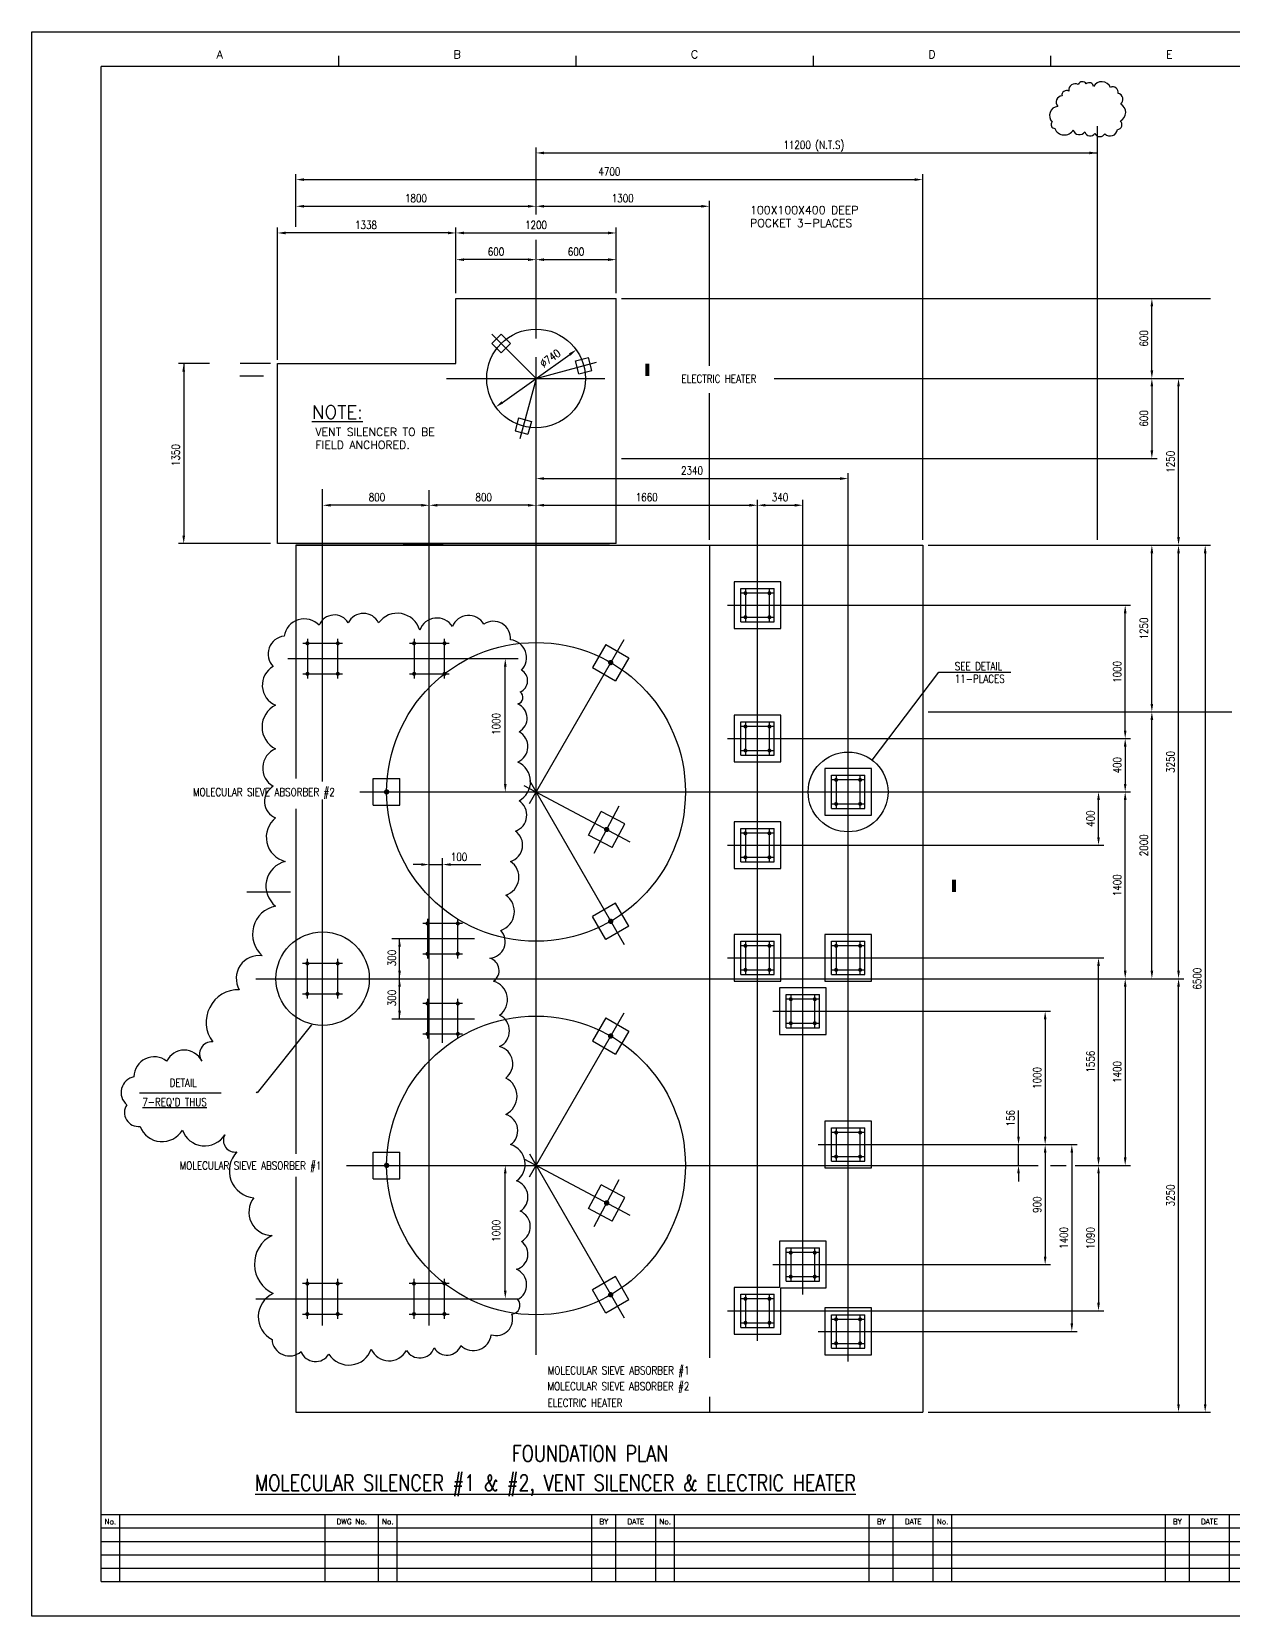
# Model space of a CAD drawing. Extents: x 0 to 16820, y 0 to 11880.
# Drawn here: x 0 to 9010, y 0 to 11880 of the extents above; entities that cross this region are included whole.
import ezdxf
from ezdxf.enums import TextEntityAlignment as Align

# ---------------------------------------------------------------- set-up
doc = ezdxf.new("R2010")
doc.units = 0
doc.header["$LTSCALE"] = 200
doc.linetypes.add('CENTER', pattern=[0])
doc.linetypes.add('DASHED', pattern=[0])
for name, color, linetype in [('BORDER', 7, 'CONTINUOUS'), ('BOUNDLINE', 3, 'CONTINUOUS'), ('CLINE', 7, 'CENTER'), ('CONC', 2, 'CONTINUOUS'), ('CUTLINE', 7, 'CONTINUOUS'), ('DIM', 6, 'CONTINUOUS'), ('STEEL', 1, 'CONTINUOUS'), ('TEXT', 7, 'CONTINUOUS'), ('TEXTL', 2, 'CONTINUOUS'), ('TEXTM', 1, 'CONTINUOUS')]:
    doc.layers.add(name, color=color, linetype=linetype)
doc.styles.get("Standard").update_dxf_attribs({"font": 'romans', "width": 0.8})

msp = doc.modelspace()

# ---------------------------------------------------------------- linework, layer by layer
at = {"layer": 'BORDER', "color": 0}
for p, q in [((2300, 11700), (2300, 11620)), ((4080, 11700), (4080, 11620)), ((5860, 11700), (5860, 11620)), ((7640, 11700), (7640, 11620)), ((16560, 11620), (520, 11620)), ((520, 260), (520, 11620)), ((16560, 760), (520, 760)), ((660, 260), (660, 760)), ((2200, 260), (2200, 760)), ((2600, 260), (2600, 760)), ((2740, 260), (2740, 760)), ((4200, 260), (4200, 760)), ((4380, 260), (4380, 760)), ((4680, 260), (4680, 760)), ((4820, 260), (4820, 760)), ((6280, 260), (6280, 760)), ((6460, 260), (6460, 760)), ((6760, 260), (6760, 760)), ((6900, 260), (6900, 760)), ((8500, 260), (8500, 760)), ((8680, 260), (8680, 760)), ((8980, 260), (8980, 760)), ((11560, 660), (520, 660)), ((520, 560), (11560, 560)), ((520, 460), (11560, 460)), ((520, 360), (11560, 360)), ((520, 260), (16560, 260))]:
    msp.add_line(p, q, dxfattribs=at)
at = {"layer": 'BOUNDLINE', "color": 0, "linetype": 'DASHED'}
msp.add_circle((6121.431907948874, 6180.417716407009), 299.3694134302195, dxfattribs=at)
at = {"layer": 'CLINE', "color": 0}
for p, q in [((7989.586263084691, 11171.03386203433), (7989.586263084691, 8070.417716407006)), ((3781.431907948874, 10508.30463668494), (3781.431907948874, 11011.03386203433)), ((3781.431907948874, 9578.942568847197), (3781.431907948874, 10319.11352205271)), ((3781.431907948874, 1960.417716407009), (3781.431907948874, 9439.823551036357)), ((3111.431907948874, 9280.41771640701), (4296.681830521366, 9280.41771640701)), ((5567.806989627703, 9280.41771640701), (8639.01019464285, 9280.41771640701)), ((2181.431907948874, 6257.552723734884), (2181.431907948874, 8449.768573159674)), ((2981.431907948874, 2180.41771640701), (2981.431907948874, 8443.43535266071)), ((5566.431907948873, 7670.417716407009), (5316.431907948874, 7670.417716407009)), ((5351.431907948874, 7705.417716407009), (5351.431907948874, 7455.417716407006)), ((5531.431907948874, 7455.417716407006), (5531.431907948874, 7705.417716407007)), ((5316.431907948875, 7490.417716407009), (5566.431907948873, 7490.417716407009)), ((2330.431907948873, 7294.417716407009), (2032.431907948874, 7294.417716407009)), ((2067.431907948874, 7329.417716407009), (2067.431907948874, 7031.417716407006)), ((2295.431907948874, 7031.417716407006), (2295.431907948874, 7329.417716407007)), ((3130.431907948873, 7294.417716407009), (2832.431907948874, 7294.417716407009)), ((2867.431907948874, 7329.417716407009), (2867.431907948874, 7031.417716407006)), ((3095.431907948874, 7031.417716407006), (3095.431907948874, 7329.417716407007)), ((1920.431154655939, 7180.417716407009), (3647.762662032212, 7180.417716407009)), ((2032.431907948875, 7066.417716407009), (2330.431907948873, 7066.417716407009)), ((2832.431907948875, 7066.417716407009), (3130.431907948873, 7066.417716407009)), ((6721.431907948874, 6780.41771640701), (8999.01019464285, 6780.41771640701)), ((5566.431907948873, 6670.417716407008), (5316.431907948874, 6670.417716407008)), ((5351.431907948874, 6705.417716407008), (5351.431907948874, 6455.417716407005)), ((5531.431907948874, 6455.417716407005), (5531.431907948874, 6705.417716407006)), ((5316.431907948875, 6490.417716407008), (5566.431907948873, 6490.417716407008)), ((6031.431907948874, 6305.417716407009), (6031.431907948874, 6055.417716407006)), ((6211.431907948874, 6055.417716407006), (6211.431907948874, 6305.417716407007)), ((2461.431907948874, 6180.417716407009), (8239.01019464285, 6180.417716407008)), ((6246.431907948873, 6270.417716407009), (5996.431907948874, 6270.417716407009)), ((2181.431907948874, 2180.41771640701), (2181.431907948874, 6124.53037840277)), ((5996.431907948875, 6090.417716407009), (6246.431907948873, 6090.417716407009)), ((5566.431907948873, 5870.41771640701), (5316.431907948874, 5870.41771640701)), ((5351.431907948874, 5905.41771640701), (5351.431907948874, 5655.417716407007)), ((5531.431907948874, 5655.417716407007), (5531.431907948874, 5905.417716407008)), ((3081.431907948874, 4298.400716870274), (3081.431907948874, 5683.086878725388)), ((5316.431907948875, 5690.41771640701), (5566.431907948873, 5690.41771640701)), ((2967.431907948874, 5229.417716407009), (2967.431907948874, 4931.417716407006)), ((3195.431907948874, 4931.417716407006), (3195.431907948874, 5229.417716407007)), ((3230.431907948873, 5194.417716407009), (2932.431907948874, 5194.417716407009)), ((2699.561660758955, 5080.417716407009), (3319.261507186742, 5080.417716407009)), ((5566.431907948873, 5026.41771640701), (5316.431907948874, 5026.41771640701)), ((5351.431907948874, 5061.41771640701), (5351.431907948874, 4811.417716407007)), ((5531.431907948874, 4811.417716407007), (5531.431907948874, 5061.417716407008)), ((6246.431907948873, 5026.41771640701), (5996.431907948874, 5026.41771640701)), ((6031.431907948874, 5061.41771640701), (6031.431907948874, 4811.417716407007)), ((6211.431907948874, 4811.417716407007), (6211.431907948874, 5061.417716407008)), ((2329.489536112752, 4894.417716407009), (2031.489536112753, 4894.417716407009)), ((2066.489536112753, 4929.417716407009), (2066.489536112753, 4631.417716407006)), ((2294.489536112753, 4631.417716407006), (2294.489536112753, 4929.417716407007)), ((2932.431907948875, 4966.417716407009), (3230.431907948873, 4966.417716407009)), ((1681.431907948872, 4780.417716407009), (8639.01019464285, 4780.417716407009)), ((5316.431907948875, 4846.41771640701), (5566.431907948873, 4846.41771640701)), ((5996.431907948875, 4846.41771640701), (6246.431907948873, 4846.41771640701)), ((2031.489536112754, 4666.417716407009), (2329.489536112752, 4666.417716407009)), ((5691.431907948875, 4661.41771640701), (5691.431907948875, 4411.417716407007)), ((5871.431907948875, 4411.417716407007), (5871.431907948875, 4661.417716407008)), ((3230.431907948873, 4594.417716407009), (2932.431907948874, 4594.417716407009)), ((2967.431907948874, 4629.417716407009), (2967.431907948874, 4331.417716407006)), ((3195.431907948874, 4331.417716407006), (3195.431907948874, 4629.417716407007)), ((5906.431907948874, 4626.41771640701), (5656.431907948875, 4626.41771640701)), ((2699.561660758955, 4480.417716407009), (3319.261507186742, 4480.417716407009)), ((5656.431907948876, 4446.41771640701), (5906.431907948874, 4446.41771640701)), ((2932.431907948875, 4366.417716407009), (3230.431907948873, 4366.417716407009)), ((6246.431907948873, 3626.41771640701), (5996.431907948874, 3626.41771640701)), ((6031.431907948874, 3661.41771640701), (6031.431907948874, 3411.417716407007)), ((6211.431907948874, 3411.417716407007), (6211.431907948874, 3661.417716407008)), ((5996.431907948875, 3446.41771640701), (6246.431907948873, 3446.41771640701)), ((2361.431907948872, 3380.417716407009), (7546.998213512819, 3380.417716407009)), ((7639.087063720529, 3380.417716407009), (7757.487058744287, 3380.417716407009)), ((7823.264842460177, 3380.417716407009), (8239.01019464285, 3380.417716407009)), ((5691.431907948875, 2761.417716407011), (5691.431907948875, 2511.417716407008)), ((5871.431907948875, 2511.417716407008), (5871.431907948875, 2761.417716407009)), ((5906.431907948874, 2726.417716407011), (5656.431907948875, 2726.417716407011)), ((2066.489536112753, 2529.417716407009), (2066.489536112753, 2231.417716407006)), ((2294.489536112753, 2231.417716407006), (2294.489536112753, 2529.417716407007)), ((2866.489536112754, 2529.417716407009), (2866.489536112754, 2231.417716407006)), ((3094.489536112754, 2231.417716407006), (3094.489536112754, 2529.417716407007)), ((5656.431907948876, 2546.417716407011), (5906.431907948874, 2546.417716407011)), ((1681.431907948872, 2380.417716407009), (3647.762662032212, 2380.417716407009)), ((2329.489536112752, 2494.417716407009), (2031.489536112753, 2494.417716407009)), ((3129.489536112753, 2494.417716407009), (2831.489536112754, 2494.417716407009)), ((5566.431907948873, 2380.417716407009), (5316.431907948874, 2380.417716407009)), ((5351.431907948874, 2415.417716407009), (5351.431907948874, 2165.417716407006)), ((5531.431907948874, 2165.417716407006), (5531.431907948874, 2415.417716407007)), ((2031.489536112754, 2266.417716407009), (2329.489536112752, 2266.417716407009)), ((2831.489536112755, 2266.417716407009), (3129.489536112753, 2266.417716407009)), ((6031.431907948874, 2261.417716407009), (6031.431907948874, 2011.417716407006)), ((6211.431907948874, 2011.417716407006), (6211.431907948874, 2261.417716407007)), ((5316.431907948875, 2200.417716407009), (5566.431907948873, 2200.417716407009)), ((6246.431907948873, 2226.417716407009), (5996.431907948874, 2226.417716407009)), ((5996.431907948875, 2046.417716407009), (6246.431907948873, 2046.417716407009))]:
    msp.add_line(p, q, dxfattribs=at)
at = {"layer": 'CLINE', "color": 0, "const_width": 15}
for points in [[(5343.931907948874, 7670.417716407009, 1), (5358.931907948874, 7670.417716407009, 1)], [(5523.931907948874, 7670.417716407009, 1), (5538.931907948874, 7670.417716407009, 1)], [(5343.931907948874, 7490.417716407009, 1), (5358.931907948874, 7490.417716407009, 1)], [(5523.931907948874, 7490.417716407009, 1), (5538.931907948874, 7490.417716407009, 1)], [(2059.931907948874, 7294.417716407009, 1), (2074.931907948874, 7294.417716407009, 1)], [(2287.931907948874, 7294.417716407009, 1), (2302.931907948874, 7294.417716407009, 1)], [(2859.931907948874, 7294.417716407009, 1), (2874.931907948874, 7294.417716407009, 1)], [(3087.931907948874, 7294.417716407009, 1), (3102.931907948874, 7294.417716407009, 1)], [(2059.931907948874, 7066.417716407009, 1), (2074.931907948874, 7066.417716407009, 1)], [(2287.931907948874, 7066.417716407009, 1), (2302.931907948874, 7066.417716407009, 1)], [(2859.931907948874, 7066.417716407009, 1), (2874.931907948874, 7066.417716407009, 1)], [(3087.931907948874, 7066.417716407009, 1), (3102.931907948874, 7066.417716407009, 1)], [(5343.931907948874, 6670.417716407008, 1), (5358.931907948874, 6670.417716407008, 1)], [(5523.931907948874, 6670.417716407008, 1), (5538.931907948874, 6670.417716407008, 1)], [(5343.931907948874, 6490.417716407008, 1), (5358.931907948874, 6490.417716407008, 1)], [(5523.931907948874, 6490.417716407008, 1), (5538.931907948874, 6490.417716407008, 1)], [(6023.931907948874, 6270.417716407009, 1), (6038.931907948874, 6270.417716407009, 1)], [(6203.931907948874, 6270.417716407009, 1), (6218.931907948874, 6270.417716407009, 1)], [(6023.931907948874, 6090.417716407009, 1), (6038.931907948874, 6090.417716407009, 1)], [(6203.931907948874, 6090.417716407009, 1), (6218.931907948874, 6090.417716407009, 1)], [(5343.931907948874, 5870.41771640701, 1), (5358.931907948874, 5870.41771640701, 1)], [(5523.931907948874, 5870.41771640701, 1), (5538.931907948874, 5870.41771640701, 1)], [(5343.931907948874, 5690.41771640701, 1), (5358.931907948874, 5690.41771640701, 1)], [(5523.931907948874, 5690.41771640701, 1), (5538.931907948874, 5690.41771640701, 1)], [(2959.931907948874, 5194.417716407009, 1), (2974.931907948874, 5194.417716407009, 1)], [(3187.931907948874, 5194.417716407009, 1), (3202.931907948874, 5194.417716407009, 1)], [(5343.931907948874, 5026.41771640701, 1), (5358.931907948874, 5026.41771640701, 1)], [(5523.931907948874, 5026.41771640701, 1), (5538.931907948874, 5026.41771640701, 1)], [(6023.931907948874, 5026.41771640701, 1), (6038.931907948874, 5026.41771640701, 1)], [(6203.931907948874, 5026.41771640701, 1), (6218.931907948874, 5026.41771640701, 1)], [(2058.989536112753, 4894.417716407009, 1), (2073.989536112753, 4894.417716407009, 1)], [(2286.989536112753, 4894.417716407009, 1), (2301.989536112753, 4894.417716407009, 1)], [(2959.931907948874, 4966.417716407009, 1), (2974.931907948874, 4966.417716407009, 1)], [(3187.931907948874, 4966.417716407009, 1), (3202.931907948874, 4966.417716407009, 1)], [(5343.931907948874, 4846.41771640701, 1), (5358.931907948874, 4846.41771640701, 1)], [(5523.931907948874, 4846.41771640701, 1), (5538.931907948874, 4846.41771640701, 1)], [(6023.931907948874, 4846.41771640701, 1), (6038.931907948874, 4846.41771640701, 1)], [(6203.931907948874, 4846.41771640701, 1), (6218.931907948874, 4846.41771640701, 1)], [(2058.989536112753, 4666.417716407009, 1), (2073.989536112753, 4666.417716407009, 1)], [(2286.989536112753, 4666.417716407009, 1), (2301.989536112753, 4666.417716407009, 1)], [(5683.931907948875, 4626.41771640701, 1), (5698.931907948875, 4626.41771640701, 1)], [(5863.931907948875, 4626.41771640701, 1), (5878.931907948875, 4626.41771640701, 1)], [(2959.931907948874, 4594.417716407009, 1), (2974.931907948874, 4594.417716407009, 1)], [(3187.931907948874, 4594.417716407009, 1), (3202.931907948874, 4594.417716407009, 1)], [(5683.931907948875, 4446.41771640701, 1), (5698.931907948875, 4446.41771640701, 1)], [(5863.931907948875, 4446.41771640701, 1), (5878.931907948875, 4446.41771640701, 1)], [(2959.931907948874, 4366.417716407009, 1), (2974.931907948874, 4366.417716407009, 1)], [(3187.931907948874, 4366.417716407009, 1), (3202.931907948874, 4366.417716407009, 1)], [(6023.931907948874, 3626.41771640701, 1), (6038.931907948874, 3626.41771640701, 1)], [(6203.931907948874, 3626.41771640701, 1), (6218.931907948874, 3626.41771640701, 1)], [(6023.931907948874, 3446.41771640701, 1), (6038.931907948874, 3446.41771640701, 1)], [(6203.931907948874, 3446.41771640701, 1), (6218.931907948874, 3446.41771640701, 1)], [(5683.931907948875, 2726.417716407011, 1), (5698.931907948875, 2726.417716407011, 1)], [(5863.931907948875, 2726.417716407011, 1), (5878.931907948875, 2726.417716407011, 1)], [(2058.989536112753, 2494.417716407009, 1), (2073.989536112753, 2494.417716407009, 1)], [(2286.989536112753, 2494.417716407009, 1), (2301.989536112753, 2494.417716407009, 1)], [(2858.989536112754, 2494.417716407009, 1), (2873.989536112754, 2494.417716407009, 1)], [(3086.989536112754, 2494.417716407009, 1), (3101.989536112754, 2494.417716407009, 1)], [(5683.931907948875, 2546.417716407011, 1), (5698.931907948875, 2546.417716407011, 1)], [(5863.931907948875, 2546.417716407011, 1), (5878.931907948875, 2546.417716407011, 1)], [(5343.931907948874, 2380.417716407009, 1), (5358.931907948874, 2380.417716407009, 1)], [(5523.931907948874, 2380.417716407009, 1), (5538.931907948874, 2380.417716407009, 1)], [(2058.989536112753, 2266.417716407009, 1), (2073.989536112753, 2266.417716407009, 1)], [(2286.989536112753, 2266.417716407009, 1), (2301.989536112753, 2266.417716407009, 1)], [(2858.989536112754, 2266.417716407009, 1), (2873.989536112754, 2266.417716407009, 1)], [(3086.989536112754, 2266.417716407009, 1), (3101.989536112754, 2266.417716407009, 1)], [(5343.931907948874, 2200.417716407009, 1), (5358.931907948874, 2200.417716407009, 1)], [(5523.931907948874, 2200.417716407009, 1), (5538.931907948874, 2200.417716407009, 1)], [(6023.931907948874, 2226.417716407009, 1), (6038.931907948874, 2226.417716407009, 1)], [(6203.931907948874, 2226.417716407009, 1), (6218.931907948874, 2226.417716407009, 1)], [(6023.931907948874, 2046.417716407009, 1), (6038.931907948874, 2046.417716407009, 1)], [(6203.931907948874, 2046.417716407009, 1), (6218.931907948874, 2046.417716407009, 1)]]:
    msp.add_lwpolyline(points, format="xyb", close=True, dxfattribs=at)
at = {"layer": 'CONC', "color": 0}
for p, q in [((3179.431907948874, 9880.417716407012), (4381.431907948874, 9880.417716407008)), ((3179.431907948874, 9392.41771640701), (3179.431907948874, 9880.417716407012)), ((4381.431907948876, 8042.417716407011), (4381.431907948874, 9880.417716407008)), ((3519.802398909851, 9612.757903564689), (3449.091720791196, 9542.047225446033)), ((3519.802398909851, 9471.336547327379), (3449.091720791196, 9542.047225446033)), ((3590.513077028506, 9542.047225446033), (3519.802398909851, 9612.757903564689)), ((3590.513077028506, 9542.047225446033), (3519.802398909851, 9471.336547327379)), ((1843.431907948874, 8042.41771640701), (1843.431907948874, 9392.41771640701)), ((1843.431907948874, 9392.41771640701), (3179.431907948874, 9392.41771640701)), ((4077.587220106241, 9411.536102154261), (4174.179802735148, 9437.418006664513)), ((4103.469124616493, 9314.943519525354), (4077.587220106241, 9411.536102154261)), ((4200.061707245401, 9340.825424035607), (4174.179802735148, 9437.418006664513)), ((4103.469124616493, 9314.943519525354), (4200.061707245401, 9340.825424035607)), ((3650.313522201601, 8984.262404249639), (3624.431617691349, 8887.66982162073)), ((3650.313522201601, 8984.262404249639), (3746.906104830508, 8958.380499739385)), ((3746.906104830508, 8958.380499739385), (3721.024200320257, 8861.787917110478)), ((3624.431617691349, 8887.66982162073), (3721.024200320257, 8861.787917110478)), ((4381.431907948876, 8042.417716407011), (1843.431907948874, 8042.41771640701)), ((1981.431907948874, 8030.41771640701), (6681.431907948876, 8030.41771640701)), ((1981.431907948874, 8030.41771640701), (1981.431907948874, 6280.281811884495)), ((4331.431907948875, 8030.41771640701), (1981.431907948874, 8030.41771640701)), ((3084.431907948874, 8032.417716407013), (2784.431907948874, 8032.417716407012)), ((5081.431907948874, 8030.41771640701), (5081.431907948872, 1938.276844126706)), ((6681.431907948876, 8030.41771640701), (6681.431907948872, 1530.417716407009)), ((4304.82936757043, 7286.968709024023), (4204.82936757043, 7113.763628267136)), ((4304.82936757043, 7286.968709024023), (4478.034448327317, 7186.968709024023)), ((4478.034448327317, 7186.968709024023), (4378.034448327317, 7013.763628267136)), ((4204.82936757043, 7113.763628267136), (4378.034448327317, 7013.763628267136)), ((2561.431907948874, 6080.417716407009), (2561.431907948874, 6280.417716407009)), ((2561.431907948874, 6280.417716407009), (2761.431907948874, 6280.417716407009)), ((2761.431907948874, 6080.417716407009), (2761.431907948874, 6280.417716407009)), ((2561.431907948874, 6080.417716407009), (2761.431907948874, 6080.417716407009)), ((1981.431907948873, 6054.943767302675), (1981.431907948873, 3467.996407340372)), ((4175.95854809975, 5857.38717572817), (4269.852860656927, 6033.976694299955)), ((4446.442379228713, 5940.082381742777), (4269.852860656927, 6033.976694299955)), ((4352.548066671534, 5763.492863170992), (4446.442379228713, 5940.082381742777)), ((4352.548066671534, 5763.492863170992), (4175.95854809975, 5857.38717572817)), ((4378.034448327317, 5347.071804546882), (4204.829367570429, 5247.071804546882)), ((4478.034448327317, 5173.866723789994), (4378.034448327317, 5347.071804546882)), ((4304.829367570429, 5073.866723789994), (4204.829367570429, 5247.071804546882)), ((4478.034448327317, 5173.866723789994), (4304.829367570429, 5073.866723789994)), ((4304.82936757043, 4486.968709024024), (4204.82936757043, 4313.763628267136)), ((4304.82936757043, 4486.968709024024), (4478.034448327318, 4386.968709024024)), ((4204.82936757043, 4313.763628267136), (4378.034448327318, 4213.763628267136)), ((4478.034448327318, 4386.968709024024), (4378.034448327318, 4213.763628267136)), ((2561.431907948875, 3280.41771640701), (2561.431907948875, 3480.41771640701)), ((2561.431907948875, 3480.41771640701), (2761.431907948875, 3480.41771640701)), ((2761.431907948875, 3280.41771640701), (2761.431907948875, 3480.41771640701)), ((1981.431907948873, 3293.983423146283), (1981.431907948872, 1530.417716407009)), ((2561.431907948875, 3280.41771640701), (2761.431907948875, 3280.41771640701)), ((4175.95854809975, 3057.387175728171), (4269.852860656927, 3233.976694299956)), ((4446.442379228713, 3140.082381742778), (4269.852860656927, 3233.976694299956)), ((4352.548066671534, 2963.492863170993), (4446.442379228713, 3140.082381742778)), ((4352.548066671534, 2963.492863170993), (4175.95854809975, 3057.387175728171)), ((4378.034448327317, 2547.071804546883), (4204.82936757043, 2447.071804546883)), ((4478.034448327317, 2373.866723789995), (4378.034448327317, 2547.071804546883)), ((4304.82936757043, 2273.866723789995), (4204.82936757043, 2447.071804546883)), ((4478.034448327317, 2373.866723789995), (4304.82936757043, 2273.866723789995)), ((5081.431907948872, 1645.625521765401), (5081.431907948872, 1530.417716407009)), ((1981.431907948872, 1530.417716407009), (6681.431907948872, 1530.417716407009))]:
    msp.add_line(p, q, dxfattribs=at)
at = {"layer": 'CUTLINE', "color": 0}
msp.add_lwpolyline([(0, 0), (0, 11880), (16820, 11880), (16820, 0)], close=True, dxfattribs=at)
msp.add_lwpolyline([(0, 0), (0, 11880), (16820, 11880), (16820, 0)], close=True, dxfattribs=at)
at = {"layer": 'DIM', "color": 0}
for p, q in [((3841.431907948874, 10971.03386203433), (7989.586263084691, 10971.03386203433)), ((1981.431907948874, 10417.25289329138), (1981.431907948874, 10811.03386203433)), ((6681.431907948876, 8070.41771640701), (6681.431907948876, 10811.03386203433)), ((2041.431907948874, 10771.03386203433), (6621.431907948876, 10771.03386203433)), ((5081.431907948874, 9375.840598675046), (5081.431907948874, 10611.03386203433)), ((2041.431907948874, 10571.03386203433), (3721.431907948874, 10571.03386203433)), ((3841.431907948874, 10571.03386203433), (5021.431907948874, 10571.03386203433)), ((1843.431907948874, 9420.417716407008), (1843.431907948874, 10411.03386203433)), ((3121.431907948874, 10371.03386203433), (1891.431907948874, 10371.03386203433)), ((3181.431907948874, 9920.41771640701), (3181.431907948874, 10411.03386203433)), ((3181.431907948874, 9920.41771640701), (3181.431907948874, 10411.03386203433)), ((3241.431907948874, 10371.03386203433), (4321.431907948874, 10371.03386203433)), ((4381.431907948874, 9920.417716407008), (4381.431907948874, 10411.03386203433)), ((3721.431907948875, 10171.03386203433), (3241.431907948875, 10171.03386203433)), ((3841.431907948874, 10171.03386203433), (4321.431907948874, 10171.03386203433)), ((4421.431907948874, 9880.417716407008), (8839.01019464285, 9880.417716407008)), ((8399.01019464285, 9340.41771640701), (8399.01019464285, 9820.417716407008)), ((3781.431907948874, 9280.41771640701), (3449.091720791197, 9612.757903564687)), ((1332.591981196378, 9392.417716407008), (1099.857162996043, 9392.417716407008)), ((1139.857162996044, 9392.417716407008), (1139.857162996043, 8090.41771640701)), ((1791.431907948874, 9392.417716407008), (1563.251038424887, 9392.417716407008)), ((3781.431907948867, 9280.417716407008), (4235.417046304736, 9402.062667605194)), ((3781.431907948874, 9280.41771640701), (3659.78695675069, 8826.432578051148)), ((5081.431907948874, 8070.41771640701), (5081.431907948874, 9169.189113522933)), ((8399.01019464285, 9220.41771640701), (8399.01019464285, 8740.41771640701)), ((8599.01019464285, 8090.41771640701), (8599.01019464285, 9220.41771640701)), ((4421.431907948874, 8680.41771640701), (8439.01019464285, 8680.41771640701)), ((6121.431907948874, 1911.417716407007), (6121.431907948874, 8569.737961630652)), ((3841.431907948874, 8529.737961630652), (6061.431907948874, 8529.737961630652)), ((2181.431907948874, 8369.437122422996), (2181.431907948874, 8369.437122422996)), ((2921.431907948874, 8329.437122422996), (2241.431907948874, 8329.437122422996)), ((2981.431907948874, 8369.437122422996), (2981.431907948874, 8369.437122422996)), ((3721.431907948874, 8329.437122422996), (3041.431907948874, 8329.437122422996)), ((3841.431907948874, 8329.737961630652), (5381.431907948874, 8329.737961630652)), ((5441.431907948874, 2065.417716407007), (5441.431907948874, 8369.737961630652)), ((5501.431907948874, 8329.737961630652), (5721.431907948874, 8329.737961630652)), ((5781.431907948875, 2411.417716407008), (5781.431907948874, 8369.737961630652)), ((2981.431907948874, 8289.737961630652), (2981.431907948874, 8289.437122422996)), ((3781.431907948874, 8289.737961630652), (3781.431907948874, 8289.437122422996)), ((1791.431907948874, 8042.41771640701), (1099.857162996043, 8042.41771640701)), ((6721.431907948874, 8030.41771640701), (7928.100669234522, 8030.41771640701)), ((6721.431907948876, 8030.41771640701), (8839.01019464285, 8030.41771640701)), ((8399.01019464285, 6840.41771640701), (8399.01019464285, 7970.41771640701)), ((8599.01019464285, 4840.41771640701), (8599.01019464285, 7970.41771640701)), ((8799.01019464285, 7970.41771640701), (8799.01019464285, 1590.417716407009)), ((5216.431907948874, 7580.417716407009), (8239.010194642851, 7580.417716407008)), ((8199.01019464285, 6640.417716407009), (8199.01019464285, 7520.417716407008)), ((3731.431907948872, 6093.815176028562), (4441.431907948874, 7323.571249402467)), ((3550.953631626379, 6240.417716407009), (3550.953631626379, 7120.417716407009)), ((8399.01019464285, 4840.417716407009), (8399.01019464285, 6720.417716407009)), ((5216.431907948875, 6580.417716407008), (8239.010194642851, 6580.417716407009)), ((8199.01019464285, 6520.417716407009), (8199.01019464285, 6240.417716407009)), ((4487.789982236016, 5804.840466178295), (3693.137148662982, 6227.364872685596)), ((3731.431907948873, 6267.020256785453), (4441.431907948874, 5037.264183411549)), ((4217.306151107053, 5722.145260163688), (4405.094776221411, 6075.324297307258)), ((7999.010194642849, 5840.417716407008), (7999.010194642849, 6120.417716407008)), ((8199.01019464285, 4840.417716407009), (8199.01019464285, 6120.417716407009)), ((5216.431907948875, 5780.41771640701), (8039.01019464285, 5780.417716407008)), ((2921.431907948874, 5636.14124786731), (2861.431907948874, 5636.14124786731)), ((2981.431907948874, 5636.14124786731), (3081.431907948874, 5636.14124786731)), ((3141.431907948874, 5636.14124786731), (3201.431907948874, 5636.14124786731)), ((3201.431907948874, 5636.14124786731), (3367.14619366316, 5636.14124786731)), ((2758.281135000419, 4780.417716407009), (2758.281135000419, 5080.417716407009)), ((5216.431907948875, 4936.41771640701), (8039.010194642849, 4936.417716407008)), ((7999.010194642849, 3440.417716407009), (7999.010194642849, 4876.417716407009)), ((2758.281135000419, 4480.417716407009), (2758.281135000419, 4780.417716407009)), ((8199.01019464285, 4720.417716407009), (8199.01019464285, 3440.417716407009)), ((8599.01019464285, 1590.41771640701), (8599.01019464285, 4720.41771640701)), ((3731.431907948871, 3293.81517602856), (4441.431907948874, 4523.571249402468)), ((5556.431907948874, 4536.41771640701), (7639.010194642848, 4536.41771640701)), ((2098.934057549274, 4435.073076154492), (1691.80254231308, 3923.79276578491)), ((2098.934057549274, 4435.073076154492), (2098.934057549274, 4435.073076154492)), ((7599.010194642848, 4476.41771640701), (7599.010194642848, 3596.417716407009)), ((1691.80254231308, 3923.79276578491), (1685.233370503686, 3932.913644148849)), ((7399.010194642849, 3656.417716407009), (7399.010194642849, 3792.989144978437)), ((7399.010194642849, 3596.417716407009), (7399.010194642849, 3656.417716407009)), ((3731.431907948871, 3467.020256785458), (4441.431907948874, 2237.26418341155)), ((5896.431907948874, 3536.41771640701), (7839.010194642847, 3536.417716407008)), ((7399.010194642849, 3380.417716407009), (7399.010194642849, 3536.417716407009)), ((7599.010194642848, 3476.417716407009), (7599.010194642848, 2696.41771640701)), ((7799.010194642848, 3476.417716407008), (7799.010194642848, 2196.417716407008)), ((4487.789982236018, 3004.840466178295), (3693.137148662984, 3427.364872685596)), ((3550.953631626379, 2440.417716407009), (3550.953631626379, 3320.417716407009)), ((4217.306151107052, 2922.145260163688), (4405.094776221411, 3275.324297307258)), ((7399.010194642849, 3320.417716407009), (7399.010194642849, 3260.417716407009)), ((7999.010194642849, 3320.417716407009), (7999.010194642849, 2350.417716407009)), ((5556.431907948874, 2636.41771640701), (7639.010194642848, 2636.41771640701)), ((5216.431907948874, 2290.417716407009), (8039.010194642849, 2290.417716407009)), ((5896.431907948874, 2136.417716407009), (7839.010194642847, 2136.417716407008)), ((6721.431907948872, 1530.417716407009), (8839.01019464285, 1530.417716407009))]:
    msp.add_line(p, q, dxfattribs=at)
msp.add_lwpolyline([(4174.179802735148, 9437.418006664513, 0, 20.00000039999999, 0), (4215.275067272805, 9481.135042618245, 0, 0, 0), (5151.340813894134, 10476.9193589013, 0, 0, -0.2329071565062993), (5326.401769911306, 10542.54222625225, 0, 0, -20.1834879220868)], format="xyseb", dxfattribs=at)
for centre, radius in [((3781.431907948874, 9280.41771640701), 370), ((3781.431907948874, 6180.417716407009), 1120), ((2181.431907948874, 4780.417716407009), 349.9369981946463), ((3781.431907948872, 3380.417716407009), 1120)]:
    msp.add_circle(centre, radius, dxfattribs=at)
for points in [[(3841.431907948874, 10981.03386203433), (3841.431907948874, 10961.03386203433), (3781.431907948874, 10971.03386203433)], [(7929.586263084691, 10981.03386203433), (7929.586263084691, 10961.03386203433), (7989.586263084691, 10971.03386203433)], [(2041.431907948874, 10781.03386203433), (2041.431907948874, 10761.03386203433), (1981.431907948874, 10771.03386203433)], [(6621.431907948876, 10781.03386203433), (6621.431907948876, 10761.03386203433), (6681.431907948876, 10771.03386203433)], [(2041.431907948874, 10581.03386203433), (2041.431907948874, 10561.03386203433), (1981.431907948874, 10571.03386203433)], [(3721.431907948874, 10581.03386203433), (3721.431907948874, 10561.03386203433), (3781.431907948874, 10571.03386203433)], [(3841.431907948874, 10581.03386203433), (3841.431907948874, 10561.03386203433), (3781.431907948874, 10571.03386203433)], [(5021.431907948874, 10581.03386203433), (5021.431907948874, 10561.03386203433), (5081.431907948874, 10571.03386203433)], [(1903.431907948874, 10381.03386203433), (1903.431907948874, 10361.03386203433), (1843.431907948874, 10371.03386203433)], [(3121.431907948874, 10381.03386203433), (3121.431907948874, 10361.03386203433), (3181.431907948874, 10371.03386203433)], [(3241.431907948874, 10381.03386203433), (3241.431907948874, 10361.03386203433), (3181.431907948874, 10371.03386203433)], [(4321.431907948874, 10381.03386203433), (4321.431907948874, 10361.03386203433), (4381.431907948874, 10371.03386203433)], [(3241.431907948875, 10181.03386203433), (3241.431907948875, 10161.03386203433), (3181.431907948875, 10171.03386203433)], [(3721.431907948875, 10181.03386203433), (3721.431907948875, 10161.03386203433), (3781.431907948875, 10171.03386203433)], [(3841.431907948874, 10181.03386203433), (3841.431907948874, 10161.03386203433), (3781.431907948874, 10171.03386203433)], [(4321.431907948874, 10181.03386203433), (4321.431907948874, 10161.03386203433), (4381.431907948874, 10171.03386203433)], [(8389.01019464285, 9820.417716407008), (8409.01019464285, 9820.417716407008), (8399.01019464285, 9880.417716407008)], [(1129.857162996043, 9332.417716407008), (1149.857162996043, 9332.417716407008), (1139.857162996043, 9392.417716407008)], [(8389.01019464285, 9340.41771640701), (8409.01019464285, 9340.41771640701), (8399.01019464285, 9280.41771640701)], [(8389.01019464285, 9220.41771640701), (8409.01019464285, 9220.41771640701), (8399.01019464285, 9280.41771640701)], [(8589.01019464285, 9220.41771640701), (8609.01019464285, 9220.41771640701), (8599.01019464285, 9280.41771640701)], [(8389.01019464285, 8740.41771640701), (8409.01019464285, 8740.41771640701), (8399.01019464285, 8680.41771640701)], [(3841.431907948874, 8539.737961630652), (3841.431907948874, 8519.737961630652), (3781.431907948874, 8529.737961630652)], [(6061.431907948874, 8539.737961630652), (6061.431907948874, 8519.737961630652), (6121.431907948874, 8529.737961630652)], [(2241.431907948874, 8339.437122422996), (2241.431907948874, 8319.437122422996), (2181.431907948874, 8329.437122422996)], [(2921.431907948874, 8339.437122422996), (2921.431907948874, 8319.437122422996), (2981.431907948874, 8329.437122422996)], [(3041.431907948874, 8339.437122422996), (3041.431907948874, 8319.437122422996), (2981.431907948874, 8329.437122422996)], [(3721.431907948874, 8339.437122422996), (3721.431907948874, 8319.437122422996), (3781.431907948874, 8329.437122422996)], [(3841.431907948874, 8339.737961630652), (3841.431907948874, 8319.737961630652), (3781.431907948874, 8329.737961630652)], [(5381.431907948874, 8339.737961630652), (5381.431907948874, 8319.737961630652), (5441.431907948874, 8329.737961630652)], [(5501.431907948874, 8339.737961630652), (5501.431907948874, 8319.737961630652), (5441.431907948874, 8329.737961630652)], [(5721.431907948874, 8339.737961630652), (5721.431907948874, 8319.737961630652), (5781.431907948874, 8329.737961630652)], [(1129.857162996043, 8102.41771640701), (1149.857162996043, 8102.41771640701), (1139.857162996043, 8042.41771640701)], [(8589.01019464285, 8090.41771640701), (8609.01019464285, 8090.41771640701), (8599.01019464285, 8030.41771640701)], [(8389.01019464285, 7970.41771640701), (8409.01019464285, 7970.41771640701), (8399.01019464285, 8030.41771640701)], [(8589.01019464285, 7970.41771640701), (8609.01019464285, 7970.41771640701), (8599.01019464285, 8030.41771640701)], [(8789.01019464285, 7970.41771640701), (8809.01019464285, 7970.41771640701), (8799.01019464285, 8030.41771640701)], [(8189.010194642849, 7520.417716407008), (8209.01019464285, 7520.417716407008), (8199.01019464285, 7580.417716407008)], [(3540.953631626379, 7120.417716407009), (3560.953631626379, 7120.417716407009), (3550.953631626379, 7180.417716407009)], [(8389.01019464285, 6840.41771640701), (8409.01019464285, 6840.41771640701), (8399.01019464285, 6780.41771640701)], [(8389.01019464285, 6720.417716407009), (8409.01019464285, 6720.417716407009), (8399.01019464285, 6780.41771640701)], [(8189.010194642849, 6640.417716407009), (8209.01019464285, 6640.417716407009), (8199.01019464285, 6580.417716407009)], [(8189.010194642849, 6520.417716407009), (8209.01019464285, 6520.417716407009), (8199.01019464285, 6580.417716407009)], [(3540.953631626379, 6240.417716407009), (3560.953631626379, 6240.417716407009), (3550.953631626379, 6180.417716407009)], [(7989.010194642849, 6120.417716407008), (8009.010194642849, 6120.417716407008), (7999.010194642849, 6180.417716407008)], [(8189.010194642849, 6240.417716407009), (8209.01019464285, 6240.417716407009), (8199.01019464285, 6180.417716407009)], [(8189.010194642849, 6120.417716407009), (8209.01019464285, 6120.417716407009), (8199.01019464285, 6180.417716407009)], [(7989.010194642849, 5840.417716407008), (8009.010194642849, 5840.417716407008), (7999.010194642849, 5780.417716407008)], [(2921.431907948874, 5646.14124786731), (2921.431907948874, 5626.14124786731), (2981.431907948874, 5636.14124786731)], [(3141.431907948874, 5646.14124786731), (3141.431907948874, 5626.14124786731), (3081.431907948874, 5636.14124786731)], [(2748.281135000419, 5020.417716407009), (2768.281135000419, 5020.417716407009), (2758.281135000419, 5080.417716407009)], [(7989.010194642849, 4876.417716407009), (8009.010194642849, 4876.417716407009), (7999.010194642849, 4936.417716407009)], [(2748.281135000419, 4840.417716407009), (2768.281135000419, 4840.417716407009), (2758.281135000419, 4780.417716407009)], [(2748.281135000419, 4720.417716407009), (2768.281135000419, 4720.417716407009), (2758.281135000419, 4780.417716407009)], [(8189.010194642849, 4840.417716407009), (8209.01019464285, 4840.417716407009), (8199.01019464285, 4780.417716407009)], [(8189.010194642849, 4720.417716407009), (8209.01019464285, 4720.417716407009), (8199.01019464285, 4780.417716407009)], [(8389.01019464285, 4840.417716407009), (8409.01019464285, 4840.417716407009), (8399.01019464285, 4780.417716407009)], [(8589.01019464285, 4840.41771640701), (8609.01019464285, 4840.41771640701), (8599.01019464285, 4780.41771640701)], [(8589.01019464285, 4720.41771640701), (8609.01019464285, 4720.41771640701), (8599.01019464285, 4780.41771640701)], [(2748.281135000419, 4540.417716407009), (2768.281135000419, 4540.417716407009), (2758.281135000419, 4480.417716407009)], [(7589.010194642848, 4476.41771640701), (7609.010194642848, 4476.41771640701), (7599.010194642848, 4536.41771640701)], [(7389.010194642849, 3596.417716407009), (7409.010194642849, 3596.417716407009), (7399.010194642849, 3536.417716407009)], [(7589.010194642848, 3596.417716407009), (7609.010194642848, 3596.417716407009), (7599.010194642848, 3536.417716407009)], [(7589.010194642848, 3476.417716407009), (7609.010194642848, 3476.417716407009), (7599.010194642848, 3536.417716407009)], [(7789.010194642848, 3476.417716407008), (7809.010194642848, 3476.417716407008), (7799.010194642848, 3536.417716407008)], [(3540.953631626379, 3320.417716407009), (3560.953631626379, 3320.417716407009), (3550.953631626379, 3380.417716407009)], [(7389.010194642849, 3320.417716407009), (7409.010194642849, 3320.417716407009), (7399.010194642849, 3380.417716407009)], [(7989.010194642849, 3440.417716407009), (8009.010194642849, 3440.417716407009), (7999.010194642849, 3380.417716407009)], [(7989.010194642849, 3320.417716407009), (8009.010194642849, 3320.417716407009), (7999.010194642849, 3380.417716407009)], [(8189.010194642849, 3440.417716407009), (8209.01019464285, 3440.417716407009), (8199.01019464285, 3380.417716407009)], [(7589.010194642848, 2696.41771640701), (7609.010194642848, 2696.41771640701), (7599.010194642848, 2636.41771640701)], [(3540.953631626379, 2440.417716407009), (3560.953631626379, 2440.417716407009), (3550.953631626379, 2380.417716407009)], [(7989.010194642849, 2350.417716407009), (8009.010194642849, 2350.417716407009), (7999.010194642849, 2290.417716407009)], [(7789.010194642848, 2196.417716407008), (7809.010194642848, 2196.417716407008), (7799.010194642848, 2136.417716407008)], [(8589.01019464285, 1590.41771640701), (8609.01019464285, 1590.41771640701), (8599.01019464285, 1530.41771640701)], [(8789.01019464285, 1590.417716407009), (8809.01019464285, 1590.417716407009), (8799.01019464285, 1530.417716407009)]]:
    msp.add_solid(points, dxfattribs=at)
at = {"layer": 'STEEL', "color": 0}
for p, q in [((5316.431907948874, 7705.417716407009), (5566.431907948873, 7705.417716407008)), ((5316.431907948874, 7455.417716407007), (5316.431907948874, 7705.417716407009)), ((5566.431907948873, 7455.417716407006), (5566.431907948873, 7705.417716407008)), ((5316.431907948874, 7455.417716407007), (5566.431907948873, 7455.417716407006)), ((5316.431907948874, 6705.417716407008), (5566.431907948873, 6705.417716407007)), ((5316.431907948874, 6455.417716407006), (5316.431907948874, 6705.417716407008)), ((5566.431907948873, 6455.417716407005), (5566.431907948873, 6705.417716407007)), ((5316.431907948874, 6455.417716407006), (5566.431907948873, 6455.417716407005)), ((5996.431907948874, 6305.417716407008), (6246.431907948873, 6305.417716407007)), ((5996.431907948874, 6055.417716407006), (5996.431907948874, 6305.417716407008)), ((6246.431907948873, 6055.417716407005), (6246.431907948873, 6305.417716407007)), ((5996.431907948874, 6055.417716407006), (6246.431907948873, 6055.417716407005)), ((5316.431907948874, 5905.417716407009), (5566.431907948873, 5905.417716407008)), ((5316.431907948874, 5655.417716407007), (5316.431907948874, 5905.417716407009)), ((5566.431907948873, 5655.417716407006), (5566.431907948873, 5905.417716407008)), ((5316.431907948874, 5655.417716407007), (5566.431907948873, 5655.417716407006)), ((5316.431907948874, 5061.417716407009), (5566.431907948873, 5061.417716407008)), ((5316.431907948874, 4811.417716407007), (5316.431907948874, 5061.417716407009)), ((5566.431907948873, 4811.417716407006), (5566.431907948873, 5061.417716407008)), ((5996.431907948874, 5061.417716407009), (6246.431907948873, 5061.417716407008)), ((5996.431907948874, 4811.417716407007), (5996.431907948874, 5061.417716407009)), ((6246.431907948873, 4811.417716407006), (6246.431907948873, 5061.417716407008)), ((5316.431907948874, 4811.417716407007), (5566.431907948873, 4811.417716407006)), ((5996.431907948874, 4811.417716407007), (6246.431907948873, 4811.417716407006)), ((5656.431907948874, 4661.41771640701), (5906.431907948873, 4661.417716407009)), ((5656.431907948874, 4411.417716407008), (5656.431907948874, 4661.41771640701)), ((5906.431907948873, 4411.417716407007), (5906.431907948873, 4661.417716407009)), ((5656.431907948874, 4411.417716407008), (5906.431907948873, 4411.417716407007)), ((5996.431907948874, 3661.417716407009), (6246.431907948873, 3661.417716407008)), ((5996.431907948874, 3411.417716407007), (5996.431907948874, 3661.417716407009)), ((6246.431907948873, 3411.417716407007), (6246.431907948873, 3661.417716407008)), ((5996.431907948874, 3411.417716407007), (6246.431907948873, 3411.417716407007)), ((5656.431907948874, 2761.417716407011), (5906.431907948873, 2761.41771640701)), ((5656.431907948874, 2511.417716407009), (5656.431907948874, 2761.417716407011)), ((5906.431907948873, 2511.417716407008), (5906.431907948873, 2761.41771640701)), ((5656.431907948874, 2511.417716407009), (5906.431907948873, 2511.417716407008)), ((5316.431907948874, 2415.417716407009), (5566.431907948873, 2415.417716407008)), ((5316.431907948874, 2165.417716407007), (5316.431907948874, 2415.417716407009)), ((5566.431907948873, 2165.417716407006), (5566.431907948873, 2415.417716407008)), ((5996.431907948874, 2261.417716407009), (6246.431907948873, 2261.417716407008)), ((5996.431907948874, 2011.417716407007), (5996.431907948874, 2261.417716407009)), ((6246.431907948873, 2011.417716407006), (6246.431907948873, 2261.417716407008)), ((5316.431907948874, 2165.417716407007), (5566.431907948873, 2165.417716407006)), ((5996.431907948874, 2011.417716407007), (6246.431907948873, 2011.417716407006))]:
    msp.add_line(p, q, dxfattribs=at)
for points in [[(5266.431907948874, 7755.417716407009), (5266.431907948874, 7405.417716407009), (5616.431907948874, 7405.417716407009), (5616.431907948874, 7755.417716407009)], [(5266.431907948874, 6755.417716407008), (5266.431907948874, 6405.417716407008), (5616.431907948874, 6405.417716407008), (5616.431907948874, 6755.417716407008)], [(5946.431907948874, 6355.417716407009), (5946.431907948874, 6005.417716407009), (6296.431907948874, 6005.417716407009), (6296.431907948874, 6355.417716407009)], [(5266.431907948874, 5955.41771640701), (5266.431907948874, 5605.41771640701), (5616.431907948874, 5605.41771640701), (5616.431907948874, 5955.41771640701)], [(5266.431907948874, 5111.41771640701), (5266.431907948874, 4761.41771640701), (5616.431907948874, 4761.41771640701), (5616.431907948874, 5111.41771640701)], [(5946.431907948874, 5111.41771640701), (5946.431907948874, 4761.41771640701), (6296.431907948874, 4761.41771640701), (6296.431907948874, 5111.41771640701)], [(5606.431907948875, 4711.41771640701), (5606.431907948875, 4361.41771640701), (5956.431907948875, 4361.41771640701), (5956.431907948875, 4711.41771640701)], [(5946.431907948874, 3711.41771640701), (5946.431907948874, 3361.41771640701), (6296.431907948874, 3361.41771640701), (6296.431907948874, 3711.41771640701)], [(5946.431907948874, 2311.417716407009), (5946.431907948874, 1961.417716407009), (6296.431907948874, 1961.417716407009), (6296.431907948874, 2311.417716407009)]]:
    msp.add_lwpolyline(points, close=True, dxfattribs=at)
at = {"layer": 'STEEL', "color": 0, "const_width": 19.75}
for points in [[(4331.306907948874, 7150.36616864558, 1), (4351.556907948874, 7150.36616864558, 1)], [(2651.306907948874, 6180.417716407008, 1), (2671.556907948874, 6180.417716407008, 1)], [(4301.075463664232, 5898.734778735474, 1), (4321.325463664232, 5898.734778735474, 1)], [(4331.306907948873, 5210.469264168437, 1), (4351.556907948873, 5210.469264168437, 1)], [(4331.306907948874, 4350.36616864558, 1), (4351.556907948874, 4350.36616864558, 1)], [(2651.306907948874, 3380.417716407008, 1), (2671.556907948874, 3380.417716407008, 1)], [(4301.075463664232, 3098.734778735474, 1), (4321.325463664232, 3098.734778735474, 1)], [(4331.306907948872, 2410.469264168437, 1), (4351.556907948872, 2410.469264168437, 1)]]:
    msp.add_lwpolyline(points, format="xyb", close=True, dxfattribs=at)
at = {"layer": 'STEEL', "color": 0}
for points in [[(5616.431907948874, 2461.417716407011), (5956.431907948875, 2461.417716407011), (5956.431907948875, 2811.417716407011), (5606.431907948875, 2811.417716407011)], [(5606.431907948875, 2811.417716407011), (5606.431907948875, 2465.417716407009)], [(5606.431907948875, 2465.417716407009), (5266.431907948874, 2465.417716407009)], [(5266.431907948874, 2465.417716407009), (5266.431907948874, 2115.417716407009), (5616.431907948874, 2115.417716407009), (5616.431907948874, 2461.417716407011)]]:
    msp.add_lwpolyline(points, dxfattribs=at)
at = {"layer": 'TEXT', "color": 0}
msp.add_line((3528.875589444473, 9100.65313150914), (4033.988226453275, 9460.18230130488), dxfattribs=at)
for points in [[(7846.812238545912, 11483.57168797011, 0.6250000000000567), (7776.582623162848, 11434.96970620737, 0.6249999999999898), (7725.260946508738, 11398.51819052492, 0.6249999999999793), (7692.847247745697, 11320.21496071259, 0.6250000000000019), (7650.97957961818, 11202.7601551413, 0.6249999999999919), (7671.23814134508, 11154.15813423137, 0.6250000000000104), (7808.996282763774, 11143.35769818933, 0.6250000000000087), (7896.78333136419, 11128.50709373814, 0.625000000000038), (7972.41528209058, 11117.70665769611, 0.6250000000000296), (8046.696648981138, 11115.00651932521, 0.6249999999999939), (8141.236538436483, 11146.05779741304, 0.6249999999999859), (8162.845683999215, 11212.21052199788, 0.6249999999999907), (8165.546812508764, 11336.41563434924, 0.6250000000000075), (8145.288250781863, 11417.41896338527, 0.6250000000000354), (8088.564317108657, 11461.97081588604, 0.6250000000000167), (7961.610728890271, 11468.72108351892, 0.6250000000000223), (7907.587923726614, 11488.97192556472, 0.6249999999999957)], [(3663.00869928781, 6930.472201923817, 0.624999999999998), (3672.087526346743, 7093.828921460654, 0.6249999999999981), (3590.378030545152, 7320.713213510823, 0.6250000000000009), (3390.643730706237, 7438.693095538137, 0.6249999999999957), (3154.594070360396, 7420.542308283051, 0.6249999999999999), (2909.465635226816, 7393.316205777337, 0.6250000000000011), (2600.785306138323, 7447.768463040027, 0.6250000000000909), (2373.814525122602, 7447.768463040042, 0.6250000000000033), (2155.922518894627, 7429.617675784955, 0.6249999999999957), (1892.636377371986, 7347.939368267814, 0.6249999999999994), (1810.926881570395, 7121.055023966368, 0.6249999999999976), (1829.084587959456, 6830.64310715159, 0.624999999999998), (1829.084587959456, 6503.929668077916, 0.6250000000000009), (1810.926881570395, 6222.593118765042, 0.6249999999999971), (1829.084587959456, 5986.633406961692, 0.6249999999999991), (1901.715204430919, 5659.919967888019, 0.6249999999999999), (1829.084587959456, 5324.131213563717, 0.6250000000000017), (1729.217385768803, 4952.040884729244, 0.625000000000002), (1556.719567106687, 4697.930490173361, 0.6250000000000004), (1356.985267267772, 4307.689426335079, 0.625000000000002), (1275.275771466189, 4162.48349405331, 0.6250000000000888), (1011.98962994354, 4162.483494053327, 0.6249999999999959), (766.861194809961, 4044.503612026014, 0.624999999999998), (712.3881801851683, 3835.770054979654, 0.625000000000003), (812.2553301046256, 3672.413335442817, 0.6250000000000017), (1130.014486252059, 3645.187232937104, 0.6249999999999989), (1447.773590128297, 3608.885710678208, 0.6250000000000042), (1538.561912988821, 3481.830513400267, 0.6249999999999999), (1665.665596356273, 3136.966339322784, 0.625000000000003), (1801.848054511462, 2855.62979000991, 0.6250000000000011), (1810.926881570395, 2420.011888662105, 0.6250000000000019), (1801.848054511462, 2075.147714584622, 0.625), (2019.740060739437, 1984.393987314299, 0.6250000000000019), (2228.553187637285, 1966.24325231049, 0.625), (2546.312343784717, 2002.544722318111, 0.6250000000000092), (2809.598485307359, 1993.469354816204, 0.6250000000000031), (3018.411612205206, 2011.620089820013, 0.6250000000000017), (3218.145912044121, 2029.770824823822, 0.625), (3445.11674533103, 2111.44918459224, 0.6250000000000029), (3599.456857604085, 2265.730536627173, 0.6249999999999957), (3644.851045169944, 2374.634998901305, 0.6249999999999969), (3635.772218111012, 2601.519343202751, 0.6249999999999981), (3672.087526346743, 2810.252900249111, 0.6249999999999983), (3663.00869928781, 3037.137244550556, 0.6250000000000019), (3635.772218111012, 3264.021536600726, 0.6250000000000011), (3590.378030545152, 3536.282718411695, 0.6249999999999991), (3554.06272230942, 3763.16706271314, 0.625), (3554.06272230942, 4035.428244524109, 0.6250000000000037), (3508.66853474356, 4271.38795632746, 0.6249999999999963), (3508.66853474356, 4507.347615879534, 0.6250000000000019), (3463.274399448896, 4761.458062686694, 0.6250000000000069), (3436.037918272097, 4933.890149725435, 0.6249999999999997), (3517.747414073689, 5142.623759023071, 0.6249999999999976), (3554.06272230942, 5405.809573332135, 0.6250000000000007), (3590.378030545152, 5659.919967888019, 0.6250000000000066), (3626.693391052079, 5886.804312189464, 0.624999999999998), (3653.929872228878, 6113.68865649091, 0.6250000000000017), (3644.851045169944, 6404.100573305688, 0.6249999999999976), (3653.929872228878, 6630.984865355857, 0.6249999999999988), (3644.851045169944, 6839.718474653494, 0.6250000000000042)]]:
    msp.add_lwpolyline(points, format="xyb", close=True, dxfattribs=at)
for points in [[(4039.787084030625, 9452.035323288608), (4028.189368875924, 9468.329279321151), (4082.870094550901, 9494.975446768984)], [(3534.674447021823, 9092.506153492868), (3523.076731867122, 9108.800109525411), (3479.993721346847, 9065.859986045036)]]:
    msp.add_solid(points, dxfattribs=at)
at = {"layer": 'TEXTM', "color": 0}
for points in [[(4615.189959630909, 9390.340238081573, 30, 30, 0), (4615.189959630909, 9297.833702625765, 0, 0, 0), (4421.431907948874, 9297.833702625767, 0, 0, 0)], [(6915.189959630907, 5522.206307489553, 30, 30, 0), (6915.189959630907, 5429.699772033745, 0, 0, 0), (6721.431907948872, 5429.699772033746, 0, 0, 0)]]:
    msp.add_lwpolyline(points, format="xyseb", dxfattribs=at)
for points in [[(1738.30951811718, 9297.833702625767), (1559.858064730876, 9297.833702625769)], [(6302.440927513207, 6418.866412217896), (6802.69074491941, 7077.860736518674), (7341.956387597093, 7077.860736518674)], [(1941.431907948872, 5429.699772033747), (1612.98045456257, 5429.699772033748)], [(807.282341798411, 3923.79276578491), (1421.80254231308, 3923.79276578491)]]:
    msp.add_lwpolyline(points, dxfattribs=at)

# ---------------------------------------------------------------- texts
at = {"layer": 'BORDER', "color": 0}
for s, height, p in [('A', 60, (1410, 11680)), ('B', 60, (3190, 11680)), ('C', 60, (4970, 11680)), ('D', 60, (6750, 11680)), ('E', 60, (8530, 11680)), ('No.', 40, (590, 690)), ('DWG No.', 40, (2400, 690)), ('No.', 40, (2670, 690)), ('BY', 40, (4290, 690)), ('DATE', 40, (4530, 690)), ('No.', 40, (4750, 690)), ('BY', 40, (6370, 690)), ('DATE', 40, (6610, 690)), ('No.', 40, (6830, 690)), ('BY', 40, (8590, 690)), ('DATE', 40, (8830, 690))]:
    msp.add_text(s, height=height, dxfattribs=at).set_placement(p, align=Align.CENTER)
at = {"layer": 'DIM', "color": 0, "width": 0.8}
for s, p in [('11200 (N.T.S)', (5864.660029784748, 11031.03386203433)), ('4700', (4331.431907948874, 10831.03386203433)), ('1800', (2881.431907948874, 10631.03386203433)), ('1300', (4431.431907948874, 10631.03386203433)), ('1200', (3781.431907948874, 10431.03386203433)), ('600', (3481.431907948875, 10231.03386203433)), ('600', (4081.431907948874, 10231.03386203433)), ('2340', (4951.431907948874, 8589.737961630652)), ('1660', (4611.431907948874, 8389.737961630652)), ('340', (5611.431907948874, 8389.737961630652))]:
    msp.add_text(s, height=60, dxfattribs=at).set_placement(p, align=Align.MIDDLE_CENTER)
for s, p in [('1338', (2506.431907948874, 10431.03386203433)), ('800', (2588.66420027541, 8389.737961630652)), ('800', (3389.194207487385, 8389.737961630652)), ('100', (3204.118893866403, 5693.30398091286))]:
    msp.add_text(s, height=60, dxfattribs=at).set_placement(p, align=Align.MIDDLE)
for s, p in [('600', (8339.01019464285, 9580.41771640701)), ('600', (8339.01019464285, 8980.41771640701)), ('1250', (8539.01019464285, 8655.41771640701)), ('1250', (8339.01019464285, 7405.41771640701)), ('1000', (8139.010194642849, 7080.417716407008)), ('1000', (3482.572384083982, 6690.589542157469)), ('400', (8139.010194642849, 6380.417716407009)), ('3250', (8539.01019464285, 6405.41771640701)), ('400', (7939.010194642849, 5980.417716407008)), ('2000', (8339.01019464285, 5780.417716407009)), ('1400', (8139.010194642849, 5480.417716407009)), ('6500', (8739.01019464285, 4780.417716407009)), ('1556', (7939.010194642849, 4158.417716407009)), ('1000', (7539.010194642848, 4036.417716407009)), ('1400', (8139.010194642849, 4080.417716407009)), ('156', (7339.010194642849, 3734.703430692723)), ('3250', (8539.01019464285, 3155.41771640701)), ('900', (7539.010194642848, 3086.417716407009)), ('1000', (3482.572384083982, 2890.589542157469)), ('1400', (7739.010194642848, 2836.417716407008)), ('1090', (7939.010194642849, 2835.417716407009))]:
    msp.add_text(s, height=60, rotation=90, dxfattribs=at).set_placement(p, align=Align.MIDDLE_CENTER)
for s, p in [('1350', (1079.857162996043, 8705.41771640701)), ('300', (2701.009915209839, 4935.104851978551)), ('300', (2701.009915209839, 4635.104851978551))]:
    msp.add_text(s, height=60, rotation=90, dxfattribs=at).set_placement(p, align=Align.MIDDLE)
at = {"layer": 'TEXT', "color": 0}
for s, height, p in [('POCKET 3-PLACES', 60, (5386.411720936493, 10415.39838062686)), ('100X100X400 DEEP', 60, (5386.411720936493, 10512.54123776972)), ('%%UNOTE:', 100, (2101.655114588004, 8978.221031000725)), ('VENT SILENCER TO BE', 60, (2127.502149187494, 8849.035182356445)), ('FIELD ANCHORED.', 60, (2127.502149187494, 8751.892325213588))]:
    msp.add_text(s, height=height, dxfattribs=at).set_placement(p)
at = {"layer": 'TEXT', "color": 0, "width": 0.8}
msp.add_text('%%c740', height=60, rotation=35.4425078484548, dxfattribs=at).set_placement((3887.682322638664, 9431.61340479327), align=Align.MIDDLE_CENTER)
for s, p in [('ELECTRIC HEATER', (4872.003583855365, 9248.174838868486)), ('SEE DETAIL', (6921.428160719968, 7092.697287128201)), ('11-PLACES', (6921.428160719968, 6998.732675386218)), ('MOLECULAR SIEVE ABSORBER #2', (1209.184807645312, 6148.890177505205)), ('DETAIL', (1034.234605111105, 3970.719234048875)), ("%%U7-REQ'D THUS", (829.6310208085563, 3825.449902615146)), ('MOLECULAR SIEVE ABSORBER #1', (1109.18480764531, 3348.890177505205)), ('MOLECULAR SIEVE ABSORBER #1', (3869.193238303889, 1813.743962220224)), ('MOLECULAR SIEVE ABSORBER #2', (3867.681503452927, 1694.668758772457)), ('ELECTRIC HEATER', (3868.148258411375, 1569.876951347283))]:
    msp.add_text(s, height=60, dxfattribs=at).set_placement(p)
at = {"layer": 'TEXTL', "color": 0, "width": 0.8}
for s, p in [('FOUNDATION PLAN', (3600.598041206211, 1160.628422361543)), ('%%uMOLECULAR SILENCER #1 & #2, VENT SILENCER & ELECTRIC HEATER', (1675.22081009131, 940.7864085513818))]:
    msp.add_text(s, height=120, dxfattribs=at).set_placement(p)

doc.saveas('drawing.dxf')
